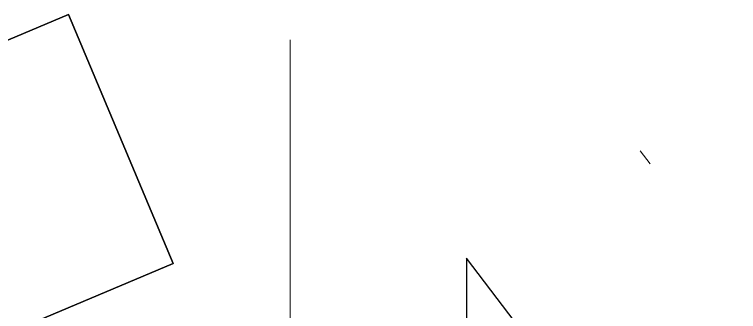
# Model space of a CAD drawing. Header units: millimetres. Extents: x -1049904 to -1048779, y -742436 to -740458.
# Drawn here: x -1049344.7 to -1049089.1, y -741427.3 to -741322.6 of the extents above; entities that cross this region are included whole.
import ezdxf

# ---------------------------------------------------------------- set-up
doc = ezdxf.new("R2010")
doc.units = ezdxf.units.MM
doc.layers.add('013', color=7, linetype='Continuous', lineweight=0)
doc.layers.add('みえがかり線', color=3, linetype='Continuous', lineweight=15)

msp = doc.modelspace()

# ---------------------------------------------------------------- linework, layer by layer
at = {"color": 254}
for points in [[(-1049418.016421, -741361.484071), (-1049381.041641, -741449.234948), (-1049288.6857, -741410.384665), (-1049325.580676, -741322.572914)], [(-1049185.15288, -741408.508453), (-1049185.153208, -741598.89139), (-1049173.100908, -741598.577921), (-1049089.08046, -741534.519839)]]:
    msp.add_lwpolyline(points, close=True, dxfattribs=at)
at = {"color": 250}
msp.add_lwpolyline([(-1049418.016421, -741361.484071), (-1049325.580676, -741322.572914), (-1049288.6857, -741410.384665), (-1049381.041641, -741449.234948)], close=True, dxfattribs=at)
at = {"layer": '013'}
msp.add_line((-1049247.403013, -742330.301532), (-1049247.403013, -741331.50972), dxfattribs=at)
at = {"layer": 'みえがかり線'}
msp.add_line((-1049120.307136, -741375.205989), (-1049123.823663, -741370.59361), dxfattribs=at)

doc.saveas('drawing.dxf')
